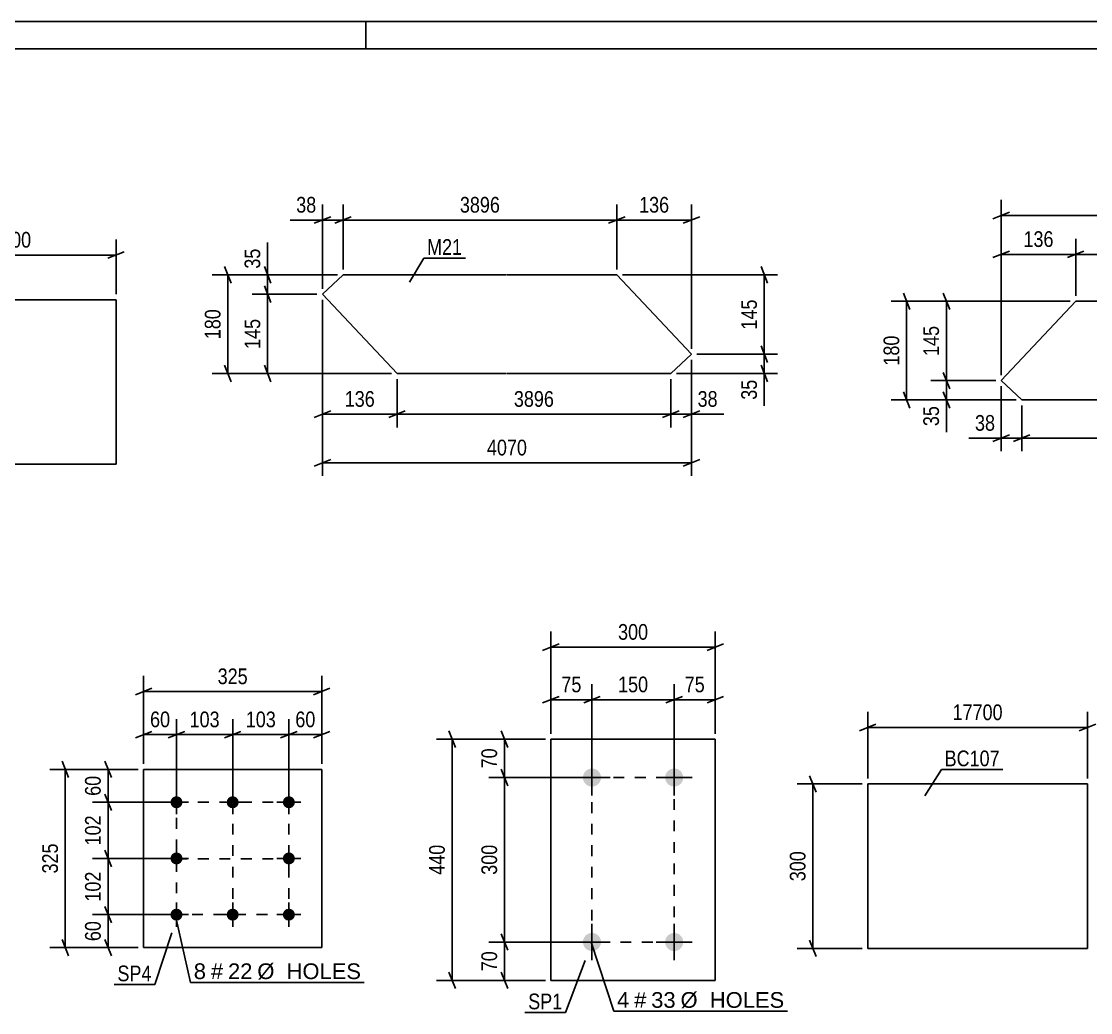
# Model space of a CAD drawing. Header units: millimetres. Extents: x 0 to 594, y 0 to 420.
# Drawn here: x 111.2 to 306.2, y 239.2 to 420 of the extents above; entities that cross this region are included whole.
import ezdxf

# ---------------------------------------------------------------- set-up
doc = ezdxf.new("R2010")
doc.units = ezdxf.units.MM
doc.linetypes.add('DXK_LINE_DOT2', pattern=[3.9198, 1.9599, -1.9599])
doc.styles.add('Arial', font='ARIAL.TTF', dxfattribs={"height": 0.2})
doc.styles.add('Arial Narrow', font='ARIALN.TTF', dxfattribs={"height": 0.2})

# ---------------------------------------------------------------- blocks, each defined once
blk = doc.blocks.new('Unknown-389634880-1162')
at = {"color": 5, "linetype": 'Continuous'}
for p, q in [((594, 420), (0, 420)), ((174, 415), (174, 420)), ((589, 415), (5, 415))]:
    blk.add_line(p, q, dxfattribs=at)
blk = doc.blocks.new('Part-389634880-4830 - 4824')
at = {"color": 2, "linetype": 'Continuous'}
for p, q in [((303.52, 368.96), (289.92, 354.49)), ((303.52, 368.96), (323.52, 368.96)), ((323.62, 368.96), (343.62, 368.96)), ((344.73, 350.96), (343.62, 368.96)), ((289.92, 354.49), (293.67, 350.96)), ((323.52, 350.96), (293.67, 350.96)), ((344.73, 350.96), (323.62, 350.96))]:
    blk.add_line(p, q, dxfattribs=at)
blk = doc.blocks.new('Part-389634880-5008 - 5002')
at = {"color": 2, "linetype": 'Continuous'}
for p, q in [((166.11, 370.24), (169.86, 373.77)), ((169.86, 373.77), (199.71, 373.77)), ((199.81, 373.77), (219.81, 373.77)), ((219.81, 373.77), (233.42, 359.3)), ((179.71, 355.77), (166.11, 370.24)), ((233.42, 359.3), (229.66, 355.77)), ((199.71, 355.77), (179.71, 355.77)), ((229.66, 355.77), (199.81, 355.77))]:
    blk.add_line(p, q, dxfattribs=at)
blk = doc.blocks.new('Part-389634880-5857 - 5851')
at = {"color": 2, "linetype": 'Continuous'}
for p, q in [((237.77, 289.09), (207.77, 289.09)), ((207.77, 245.09), (207.77, 289.09)), ((237.77, 245.09), (237.77, 289.09)), ((237.77, 245.09), (207.77, 245.09))]:
    blk.add_line(p, q, dxfattribs=at)
blk = doc.blocks.new('Bolt-389634880-5888 - 5851')
at = {"linetype": 'Continuous'}
for points in [[(215.27, 283.74, -1), (215.27, 280.44, -1)], [(230.27, 283.74, -1), (230.27, 280.44, -1)], [(215.27, 253.74, -1), (215.27, 250.44, -1)], [(230.27, 253.74, -1), (230.27, 250.44, -1)]]:
    blk.add_hatch(color=1, dxfattribs=at).paths.add_polyline_path(points)
at = {"color": 1, "linetype": 'Continuous'}
for p, q in [((215.27, 285.39), (215.27, 278.79)), ((230.27, 285.39), (230.27, 278.79)), ((211.97, 282.09), (218.57, 282.09)), ((226.97, 282.09), (233.57, 282.09)), ((215.27, 255.39), (215.27, 248.79)), ((230.27, 255.39), (230.27, 248.79)), ((211.97, 252.09), (218.57, 252.09)), ((226.97, 252.09), (233.57, 252.09))]:
    blk.add_line(p, q, dxfattribs=at)
blk = doc.blocks.new('Part-389634880-6025 - 5978')
at = {"color": 2, "linetype": 'Continuous'}
for p, q in [((165.98, 283.58), (133.48, 283.58)), ((133.48, 251.08), (133.48, 283.58)), ((165.98, 251.08), (165.98, 283.58)), ((165.98, 251.08), (133.48, 251.08))]:
    blk.add_line(p, q, dxfattribs=at)
blk = doc.blocks.new('Bolt-389634880-6010 - 5978')
at = {"linetype": 'Continuous'}
for points in [[(139.48, 278.68, -1), (139.48, 276.48, -1)], [(149.73, 278.68, -1), (149.73, 276.48, -1)], [(159.98, 278.68, -1), (159.98, 276.48, -1)], [(139.48, 268.43, -1), (139.48, 266.23, -1)], [(159.98, 268.43, -1), (159.98, 266.23, -1)], [(139.48, 258.18, -1), (139.48, 255.98, -1)], [(149.73, 258.18, -1), (149.73, 255.98, -1)], [(159.98, 258.18, -1), (159.98, 255.98, -1)]]:
    blk.add_hatch(color=1, dxfattribs=at).paths.add_polyline_path(points)
at = {"color": 1, "linetype": 'Continuous'}
for p, q in [((139.48, 279.78), (139.48, 275.38)), ((149.73, 279.78), (149.73, 275.38)), ((159.98, 279.78), (159.98, 275.38)), ((137.28, 277.58), (141.68, 277.58)), ((147.53, 277.58), (151.93, 277.58)), ((157.78, 277.58), (162.18, 277.58)), ((139.48, 269.53), (139.48, 265.13)), ((159.98, 269.53), (159.98, 265.13)), ((137.28, 267.33), (141.68, 267.33)), ((157.78, 267.33), (162.18, 267.33)), ((139.48, 259.28), (139.48, 254.88)), ((149.73, 259.28), (149.73, 254.88)), ((159.98, 259.28), (159.98, 254.88)), ((137.28, 257.08), (141.68, 257.08)), ((147.53, 257.08), (151.93, 257.08)), ((157.78, 257.08), (162.18, 257.08))]:
    blk.add_line(p, q, dxfattribs=at)
blk = doc.blocks.new('Part-389634880-6243 - 6235')
at = {"color": 2, "linetype": 'Continuous'}
for p, q in [((265.57, 250.92), (265.57, 280.92)), ((265.57, 280.92), (285.57, 280.92)), ((285.67, 280.92), (305.67, 280.92)), ((305.67, 250.92), (305.67, 280.92)), ((285.57, 250.92), (265.57, 250.92)), ((305.67, 250.92), (285.67, 250.92))]:
    blk.add_line(p, q, dxfattribs=at)
blk = doc.blocks.new('Part-389634880-6268 - 6260')
at = {"color": 2, "linetype": 'Continuous'}
for p, q in [((88.36, 339.24), (88.36, 369.24)), ((88.36, 369.24), (108.36, 369.24)), ((108.46, 369.24), (128.46, 369.24)), ((128.46, 339.24), (128.46, 369.24)), ((108.36, 339.24), (88.36, 339.24)), ((128.46, 339.24), (108.46, 339.24))]:
    blk.add_line(p, q, dxfattribs=at)
blk = doc.blocks.new('Rectangle-389634880-5973 - 5851')
at = {"color": 1, "linetype": 'DXK_LINE_DOT2'}
blk.add_lwpolyline([(215.27, 282.09), (230.27, 282.09), (230.27, 252.09), (215.27, 252.09), (215.27, 282.09)], close=True, dxfattribs=at)
blk = doc.blocks.new('Rectangle-389634880-6112 - 5978')
at = {"color": 1, "linetype": 'DXK_LINE_DOT2'}
blk.add_lwpolyline([(139.48, 277.58), (159.98, 277.58), (159.98, 257.08), (139.48, 257.08), (139.48, 277.58)], close=True, dxfattribs=at)
blk = doc.blocks.new('Line-389634880-6105 - 5978')
at = {"color": 1, "linetype": 'DXK_LINE_DOT2'}
blk.add_line((139.48, 267.28), (159.98, 267.28), dxfattribs=at)
blk = doc.blocks.new('Line-389634880-6098 - 5978')
at = {"color": 1, "linetype": 'DXK_LINE_DOT2'}
blk.add_line((149.78, 277.58), (149.78, 257.08), dxfattribs=at)
blk = doc.blocks.new('StraightDimension-389634880-15689 - 4824')
at = {"color": 7, "linetype": 'Continuous'}
for p, q in [((293.67, 349.96), (293.67, 341.59)), ((344.73, 349.96), (344.73, 341.59)), ((295.17, 344.59), (292.17, 343.39)), ((293.67, 343.99), (344.73, 343.99)), ((343.23, 343.39), (346.23, 344.59))]:
    blk.add_line(p, q, dxfattribs=at)
at = {"color": 0}
blk.add_wipeout([(323.46, 344.74), (323.46, 348.94), (314.94, 348.94), (314.94, 344.74)], dxfattribs=at)
at = {"color": 3, "style": 'Arial Narrow'}
blk.add_text('1913', height=2.863, dxfattribs=at).set_placement((315.54, 345.34))
blk = doc.blocks.new('StraightDimension-389634880-4931 - 4824')
at = {"color": 7, "linetype": 'Continuous'}
for p, q in [((279.32, 355.99), (280.52, 352.99)), ((288.92, 354.49), (277.07, 354.49)), ((279.92, 350.96), (279.92, 354.49)), ((280.52, 349.46), (279.32, 352.46)), ((292.67, 350.96), (277.07, 350.96))]:
    blk.add_line(p, q, dxfattribs=at)
at = {"color": 0}
blk.add_wipeout([(279.17, 350.43), (274.97, 350.43), (274.97, 345.58), (279.17, 345.58)], dxfattribs=at)
at = {"color": 7, "linetype": 'Continuous'}
blk.add_line((279.92, 350.96), (279.92, 345.05), dxfattribs=at)
blk.add_line((279.92, 350.96), (279.92, 345.05), dxfattribs=at)
at = {"color": 3, "style": 'Arial Narrow'}
blk.add_text('35', height=2.863, rotation=90.0002, dxfattribs=at).set_placement((278.57, 346.18))
blk = doc.blocks.new('StraightDimension-389634880-15783 - 4824')
at = {"color": 7, "linetype": 'Continuous'}
for p, q in [((303.52, 369.96), (303.52, 380.36)), ((343.62, 369.96), (343.62, 380.36)), ((305.02, 378.11), (302.02, 376.91)), ((303.52, 377.51), (343.62, 377.51)), ((342.12, 376.91), (345.12, 378.11))]:
    blk.add_line(p, q, dxfattribs=at)
at = {"color": 0}
blk.add_wipeout([(327.83, 378.26), (327.83, 382.46), (319.32, 382.46), (319.32, 378.26)], dxfattribs=at)
at = {"color": 3, "style": 'Arial Narrow'}
blk.add_text('1803', height=2.863, dxfattribs=at).set_placement((319.92, 378.86))
blk = doc.blocks.new('StraightDimension-389634880-4909 - 4824')
at = {"color": 7, "linetype": 'Continuous'}
for p, q in [((302.52, 368.96), (277.07, 368.96)), ((280.52, 367.46), (279.32, 370.46)), ((279.92, 354.49), (279.92, 368.96)), ((279.32, 355.99), (280.52, 352.99)), ((288.92, 354.49), (277.07, 354.49))]:
    blk.add_line(p, q, dxfattribs=at)
at = {"color": 0}
blk.add_wipeout([(279.17, 365.07), (274.97, 365.07), (274.97, 358.38), (279.17, 358.38)], dxfattribs=at)
at = {"color": 3, "style": 'Arial Narrow'}
blk.add_text('145', height=2.863, rotation=90.0002, dxfattribs=at).set_placement((278.57, 358.98))
blk = doc.blocks.new('StraightDimension-389634880-15690 - 4824')
at = {"color": 7, "linetype": 'Continuous'}
for p, q in [((289.92, 353.49), (289.92, 341.59)), ((293.67, 349.96), (293.67, 341.59)), ((288.42, 343.39), (291.42, 344.59)), ((289.92, 343.99), (293.67, 343.99)), ((295.17, 344.59), (292.17, 343.39))]:
    blk.add_line(p, q, dxfattribs=at)
at = {"color": 0}
blk.add_wipeout([(289.39, 344.74), (289.39, 348.94), (284.54, 348.94), (284.54, 344.74)], dxfattribs=at)
at = {"color": 7, "linetype": 'Continuous'}
blk.add_line((289.92, 343.99), (284.01, 343.99), dxfattribs=at)
blk.add_line((289.92, 343.99), (284.01, 343.99), dxfattribs=at)
at = {"color": 3, "style": 'Arial Narrow'}
blk.add_text('38', height=2.863, dxfattribs=at).set_placement((285.14, 345.34))
blk = doc.blocks.new('StraightDimension-389634880-15784 - 4824')
at = {"color": 7, "linetype": 'Continuous'}
for p, q in [((289.92, 355.49), (289.92, 380.36)), ((303.52, 369.96), (303.52, 380.36)), ((291.42, 378.11), (288.42, 376.91)), ((289.92, 377.51), (303.52, 377.51)), ((302.02, 376.91), (305.02, 378.11))]:
    blk.add_line(p, q, dxfattribs=at)
at = {"color": 0}
blk.add_wipeout([(300.06, 378.26), (300.06, 382.46), (293.38, 382.46), (293.38, 378.26)], dxfattribs=at)
at = {"color": 3, "style": 'Arial Narrow'}
blk.add_text('136', height=2.863, dxfattribs=at).set_placement((293.98, 378.86))
blk = doc.blocks.new('StraightDimension-389634880-21438 - 4824')
at = {"color": 7, "linetype": 'Continuous'}
for p, q in [((302.52, 368.96), (269.82, 368.96)), ((273.27, 367.46), (272.07, 370.46)), ((272.67, 350.96), (272.67, 368.96)), ((272.07, 352.46), (273.27, 349.46)), ((292.67, 350.96), (269.82, 350.96))]:
    blk.add_line(p, q, dxfattribs=at)
at = {"color": 0}
blk.add_wipeout([(271.92, 363.3), (267.72, 363.3), (267.72, 356.62), (271.92, 356.62)], dxfattribs=at)
at = {"color": 3, "style": 'Arial Narrow'}
blk.add_text('180', height=2.863, rotation=90.0002, dxfattribs=at).set_placement((271.32, 357.22))
blk = doc.blocks.new('StraightDimension-389634880-21466 - 4824')
at = {"color": 7, "linetype": 'Continuous'}
for p, q in [((289.92, 355.49), (289.92, 387.43)), ((344.73, 351.96), (344.73, 387.43)), ((291.42, 385.18), (288.42, 383.98)), ((289.92, 384.58), (344.73, 384.58)), ((343.23, 383.98), (346.23, 385.18))]:
    blk.add_line(p, q, dxfattribs=at)
at = {"color": 0}
blk.add_wipeout([(321.58, 385.33), (321.58, 389.53), (313.07, 389.53), (313.07, 385.33)], dxfattribs=at)
at = {"color": 3, "style": 'Arial Narrow'}
blk.add_text('1950', height=2.863, dxfattribs=at).set_placement((313.67, 385.93))
blk = doc.blocks.new('StraightDimension-389634880-15635 - 5002')
at = {"color": 7, "linetype": 'Continuous'}
for p, q in [((233.42, 358.3), (233.42, 345.96)), ((229.66, 354.77), (229.66, 345.96)), ((228.16, 347.76), (231.16, 348.96)), ((229.66, 348.36), (233.42, 348.36)), ((234.92, 348.96), (231.92, 347.76))]:
    blk.add_line(p, q, dxfattribs=at)
at = {"color": 0}
blk.add_wipeout([(238.8, 349.11), (238.8, 353.31), (233.94, 353.31), (233.94, 349.11)], dxfattribs=at)
at = {"color": 7, "linetype": 'Continuous'}
blk.add_line((233.42, 348.36), (239.33, 348.36), dxfattribs=at)
blk.add_line((233.42, 348.36), (239.33, 348.36), dxfattribs=at)
at = {"color": 3, "style": 'Arial Narrow'}
blk.add_text('38', height=2.863, dxfattribs=at).set_placement((234.54, 349.71))
blk = doc.blocks.new('StraightDimension-389634880-5132 - 5002')
at = {"color": 7, "linetype": 'Continuous'}
for p, q in [((166.11, 371.24), (166.11, 386.62)), ((169.86, 374.77), (169.86, 386.62)), ((164.61, 383.17), (167.61, 384.37)), ((171.36, 384.37), (168.36, 383.17)), ((166.11, 383.77), (169.86, 383.77))]:
    blk.add_line(p, q, dxfattribs=at)
at = {"color": 0}
blk.add_wipeout([(165.58, 384.52), (165.58, 388.72), (160.72, 388.72), (160.72, 384.52)], dxfattribs=at)
at = {"color": 7, "linetype": 'Continuous'}
blk.add_line((166.11, 383.77), (160.2, 383.77), dxfattribs=at)
blk.add_line((166.11, 383.77), (160.2, 383.77), dxfattribs=at)
at = {"color": 3, "style": 'Arial Narrow'}
blk.add_text('38', height=2.863, dxfattribs=at).set_placement((161.32, 385.12))
blk = doc.blocks.new('StraightDimension-389634880-5105 - 5002')
at = {"color": 7, "linetype": 'Continuous'}
for p, q in [((155.51, 375.27), (156.71, 372.27)), ((168.86, 373.77), (153.26, 373.77)), ((156.11, 370.24), (156.11, 373.77)), ((156.71, 368.74), (155.51, 371.74)), ((165.11, 370.24), (153.26, 370.24))]:
    blk.add_line(p, q, dxfattribs=at)
at = {"color": 0}
blk.add_wipeout([(155.36, 379.15), (151.16, 379.15), (151.16, 374.3), (155.36, 374.3)], dxfattribs=at)
at = {"color": 7, "linetype": 'Continuous'}
blk.add_line((156.11, 373.77), (156.11, 379.68), dxfattribs=at)
blk.add_line((156.11, 373.77), (156.11, 379.68), dxfattribs=at)
at = {"color": 3, "style": 'Arial Narrow'}
blk.add_text('35', height=2.863, rotation=90.0002, dxfattribs=at).set_placement((154.76, 374.9))
blk = doc.blocks.new('StraightDimension-389634880-5060 - 5002')
at = {"color": 7, "linetype": 'Continuous'}
for p, q in [((247.31, 372.27), (246.11, 375.27)), ((220.81, 373.77), (249.11, 373.77)), ((246.71, 359.3), (246.71, 373.77)), ((234.42, 359.3), (249.11, 359.3)), ((246.11, 360.8), (247.31, 357.8))]:
    blk.add_line(p, q, dxfattribs=at)
at = {"color": 0}
blk.add_wipeout([(245.96, 369.88), (241.76, 369.88), (241.76, 363.19), (245.96, 363.19)], dxfattribs=at)
at = {"color": 3, "style": 'Arial Narrow'}
blk.add_text('145', height=2.863, rotation=90.0002, dxfattribs=at).set_placement((245.36, 363.79))
blk = doc.blocks.new('StraightDimension-389634880-5083 - 5002')
at = {"color": 7, "linetype": 'Continuous'}
for p, q in [((156.71, 368.74), (155.51, 371.74)), ((165.11, 370.24), (153.26, 370.24)), ((156.11, 355.77), (156.11, 370.24)), ((155.51, 357.27), (156.71, 354.27)), ((178.71, 355.77), (153.26, 355.77))]:
    blk.add_line(p, q, dxfattribs=at)
at = {"color": 0}
blk.add_wipeout([(155.36, 366.35), (151.16, 366.35), (151.16, 359.66), (155.36, 359.66)], dxfattribs=at)
at = {"color": 3, "style": 'Arial Narrow'}
blk.add_text('145', height=2.863, rotation=90.0002, dxfattribs=at).set_placement((154.76, 360.26))
blk = doc.blocks.new('StraightDimension-389634880-5186 - 5002')
at = {"color": 7, "linetype": 'Continuous'}
for p, q in [((169.86, 374.77), (169.86, 386.62)), ((219.81, 374.77), (219.81, 386.62)), ((171.36, 384.37), (168.36, 383.17)), ((218.31, 383.17), (221.31, 384.37)), ((169.86, 383.77), (219.81, 383.77))]:
    blk.add_line(p, q, dxfattribs=at)
at = {"color": 0}
blk.add_wipeout([(199.09, 384.52), (199.09, 388.72), (190.58, 388.72), (190.58, 384.52)], dxfattribs=at)
at = {"color": 3, "style": 'Arial Narrow'}
blk.add_text('3896', height=2.863, dxfattribs=at).set_placement((191.18, 385.12))
blk = doc.blocks.new('StraightDimension-389634880-5011 - 5002')
at = {"color": 7, "linetype": 'Continuous'}
for p, q in [((166.11, 369.24), (166.11, 337.09)), ((233.42, 358.3), (233.42, 337.09)), ((167.61, 340.09), (164.61, 338.89)), ((166.11, 339.49), (233.42, 339.49)), ((231.92, 338.89), (234.92, 340.09))]:
    blk.add_line(p, q, dxfattribs=at)
at = {"color": 0}
blk.add_wipeout([(204.02, 340.24), (204.02, 344.44), (195.51, 344.44), (195.51, 340.24)], dxfattribs=at)
at = {"color": 3, "style": 'Arial Narrow'}
blk.add_text('4070', height=2.863, dxfattribs=at).set_placement((196.11, 340.84))
blk = doc.blocks.new('StraightDimension-389634880-5034 - 5002')
at = {"color": 7, "linetype": 'Continuous'}
for p, q in [((234.42, 359.3), (249.11, 359.3)), ((246.11, 360.8), (247.31, 357.8)), ((246.71, 355.77), (246.71, 359.3)), ((247.31, 354.27), (246.11, 357.27)), ((230.66, 355.77), (249.11, 355.77))]:
    blk.add_line(p, q, dxfattribs=at)
at = {"color": 0}
blk.add_wipeout([(245.96, 355.25), (241.76, 355.25), (241.76, 350.39), (245.96, 350.39)], dxfattribs=at)
at = {"color": 7, "linetype": 'Continuous'}
blk.add_line((246.71, 355.77), (246.71, 349.86), dxfattribs=at)
blk.add_line((246.71, 355.77), (246.71, 349.86), dxfattribs=at)
at = {"color": 3, "style": 'Arial Narrow'}
blk.add_text('35', height=2.863, rotation=90.0002, dxfattribs=at).set_placement((245.36, 350.99))
blk = doc.blocks.new('StraightDimension-389634880-5161 - 5002')
at = {"color": 7, "linetype": 'Continuous'}
for p, q in [((219.81, 374.77), (219.81, 386.62)), ((233.42, 360.3), (233.42, 386.62)), ((221.31, 384.37), (218.31, 383.17)), ((231.92, 383.17), (234.92, 384.37)), ((219.81, 383.77), (233.42, 383.77))]:
    blk.add_line(p, q, dxfattribs=at)
at = {"color": 0}
blk.add_wipeout([(229.96, 384.52), (229.96, 388.72), (223.27, 388.72), (223.27, 384.52)], dxfattribs=at)
at = {"color": 3, "style": 'Arial Narrow'}
blk.add_text('136', height=2.863, dxfattribs=at).set_placement((223.87, 385.12))
blk = doc.blocks.new('StraightDimension-389634880-15636 - 5002')
at = {"color": 7, "linetype": 'Continuous'}
for p, q in [((179.71, 354.77), (179.71, 345.96)), ((229.66, 354.77), (229.66, 345.96)), ((181.21, 348.96), (178.21, 347.76)), ((179.71, 348.36), (229.66, 348.36)), ((228.16, 347.76), (231.16, 348.96))]:
    blk.add_line(p, q, dxfattribs=at)
at = {"color": 0}
blk.add_wipeout([(208.94, 349.11), (208.94, 353.31), (200.43, 353.31), (200.43, 349.11)], dxfattribs=at)
at = {"color": 3, "style": 'Arial Narrow'}
blk.add_text('3896', height=2.863, dxfattribs=at).set_placement((201.03, 349.71))
blk = doc.blocks.new('StraightDimension-389634880-15637 - 5002')
at = {"color": 7, "linetype": 'Continuous'}
for p, q in [((166.11, 369.24), (166.11, 345.96)), ((179.71, 354.77), (179.71, 345.96)), ((167.61, 348.96), (164.61, 347.76)), ((166.11, 348.36), (179.71, 348.36)), ((178.21, 347.76), (181.21, 348.96))]:
    blk.add_line(p, q, dxfattribs=at)
at = {"color": 0}
blk.add_wipeout([(176.25, 349.11), (176.25, 353.31), (169.57, 353.31), (169.57, 349.11)], dxfattribs=at)
at = {"color": 3, "style": 'Arial Narrow'}
blk.add_text('136', height=2.863, dxfattribs=at).set_placement((170.17, 349.71))
blk = doc.blocks.new('StraightDimension-389634880-21413 - 5002')
at = {"color": 7, "linetype": 'Continuous'}
for p, q in [((149.46, 372.27), (148.26, 375.27)), ((168.86, 373.77), (146.01, 373.77)), ((148.86, 355.77), (148.86, 373.77)), ((148.26, 357.27), (149.46, 354.27)), ((178.71, 355.77), (146.01, 355.77))]:
    blk.add_line(p, q, dxfattribs=at)
at = {"color": 0}
blk.add_wipeout([(148.11, 368.11), (143.91, 368.11), (143.91, 361.43), (148.11, 361.43)], dxfattribs=at)
at = {"color": 3, "style": 'Arial Narrow'}
blk.add_text('180', height=2.863, rotation=90.0002, dxfattribs=at).set_placement((147.51, 362.03))
blk = doc.blocks.new('StraightDimension-389634880-5890 - 5851')
at = {"color": 7, "linetype": 'Continuous'}
for p, q in [((207.77, 290.09), (207.77, 308.72)), ((237.77, 290.09), (237.77, 308.72)), ((209.27, 306.47), (206.27, 305.27)), ((236.27, 305.27), (239.27, 306.47)), ((207.77, 305.87), (237.77, 305.87))]:
    blk.add_line(p, q, dxfattribs=at)
at = {"color": 0}
blk.add_wipeout([(226.11, 306.62), (226.11, 310.82), (219.43, 310.82), (219.43, 306.62)], dxfattribs=at)
at = {"color": 3, "style": 'Arial Narrow'}
blk.add_text('300', height=2.863, dxfattribs=at).set_placement((220.03, 307.22))
blk = doc.blocks.new('StraightDimension-389634880-5901 - 5851')
at = {"color": 7, "linetype": 'Continuous'}
for p, q in [((207.77, 290.09), (207.77, 299.14)), ((215.27, 283.09), (215.27, 299.14)), ((206.27, 295.69), (209.27, 296.89)), ((216.77, 296.89), (213.77, 295.69)), ((207.77, 296.29), (215.27, 296.29))]:
    blk.add_line(p, q, dxfattribs=at)
at = {"color": 0}
blk.add_wipeout([(213.95, 297.04), (213.95, 301.24), (209.09, 301.24), (209.09, 297.04)], dxfattribs=at)
at = {"color": 3, "style": 'Arial Narrow'}
blk.add_text('75', height=2.863, dxfattribs=at).set_placement((209.69, 297.64))
blk = doc.blocks.new('StraightDimension-389634880-5911 - 5851')
at = {"color": 7, "linetype": 'Continuous'}
for p, q in [((215.27, 283.09), (215.27, 299.14)), ((230.27, 283.09), (230.27, 299.14)), ((216.77, 296.89), (213.77, 295.69)), ((228.77, 295.69), (231.77, 296.89)), ((215.27, 296.29), (230.27, 296.29))]:
    blk.add_line(p, q, dxfattribs=at)
at = {"color": 0}
blk.add_wipeout([(226.11, 297.04), (226.11, 301.24), (219.43, 301.24), (219.43, 297.04)], dxfattribs=at)
at = {"color": 3, "style": 'Arial Narrow'}
blk.add_text('150', height=2.863, dxfattribs=at).set_placement((220.03, 297.64))
blk = doc.blocks.new('StraightDimension-389634880-5921 - 5851')
at = {"color": 7, "linetype": 'Continuous'}
for p, q in [((230.27, 283.09), (230.27, 299.14)), ((237.77, 290.09), (237.77, 299.14)), ((228.77, 295.69), (231.77, 296.89)), ((239.27, 296.89), (236.27, 295.69)), ((230.27, 296.29), (237.77, 296.29))]:
    blk.add_line(p, q, dxfattribs=at)
at = {"color": 0}
blk.add_wipeout([(236.45, 297.04), (236.45, 301.24), (231.59, 301.24), (231.59, 297.04)], dxfattribs=at)
at = {"color": 3, "style": 'Arial Narrow'}
blk.add_text('75', height=2.863, dxfattribs=at).set_placement((232.19, 297.64))
blk = doc.blocks.new('StraightDimension-389634880-5932 - 5851')
at = {"color": 7, "linetype": 'Continuous'}
for p, q in [((206.77, 289.09), (186.92, 289.09)), ((190.37, 287.59), (189.17, 290.59)), ((189.77, 245.09), (189.77, 289.09)), ((189.17, 246.59), (190.37, 243.59)), ((206.77, 245.09), (186.92, 245.09))]:
    blk.add_line(p, q, dxfattribs=at)
at = {"color": 0}
blk.add_wipeout([(189.02, 270.43), (184.82, 270.43), (184.82, 263.75), (189.02, 263.75)], dxfattribs=at)
at = {"color": 3, "style": 'Arial Narrow'}
blk.add_text('440', height=2.863, rotation=90.0002, dxfattribs=at).set_placement((188.42, 264.35))
blk = doc.blocks.new('StraightDimension-389634880-5943 - 5851')
at = {"color": 7, "linetype": 'Continuous'}
for p, q in [((199.91, 280.59), (198.71, 283.59)), ((214.27, 282.09), (196.46, 282.09)), ((199.31, 252.09), (199.31, 282.09)), ((198.71, 253.59), (199.91, 250.59)), ((214.27, 252.09), (196.46, 252.09))]:
    blk.add_line(p, q, dxfattribs=at)
at = {"color": 0}
blk.add_wipeout([(198.56, 270.43), (194.36, 270.43), (194.36, 263.75), (198.56, 263.75)], dxfattribs=at)
at = {"color": 3, "style": 'Arial Narrow'}
blk.add_text('300', height=2.863, rotation=90.0002, dxfattribs=at).set_placement((197.96, 264.35))
blk = doc.blocks.new('StraightDimension-389634880-5953 - 5851')
at = {"color": 7, "linetype": 'Continuous'}
for p, q in [((206.77, 289.09), (196.46, 289.09)), ((198.71, 290.59), (199.91, 287.59)), ((199.31, 282.09), (199.31, 289.09)), ((199.91, 280.59), (198.71, 283.59)), ((214.27, 282.09), (196.46, 282.09))]:
    blk.add_line(p, q, dxfattribs=at)
at = {"color": 0}
blk.add_wipeout([(198.56, 288.02), (194.36, 288.02), (194.36, 283.16), (198.56, 283.16)], dxfattribs=at)
at = {"color": 3, "style": 'Arial Narrow'}
blk.add_text('70', height=2.863, rotation=90.0002, dxfattribs=at).set_placement((197.96, 283.76))
blk = doc.blocks.new('StraightDimension-389634880-5963 - 5851')
at = {"color": 7, "linetype": 'Continuous'}
for p, q in [((198.71, 253.59), (199.91, 250.59)), ((214.27, 252.09), (196.46, 252.09)), ((199.31, 245.09), (199.31, 252.09)), ((199.91, 243.59), (198.71, 246.59)), ((206.77, 245.09), (196.46, 245.09))]:
    blk.add_line(p, q, dxfattribs=at)
at = {"color": 0}
blk.add_wipeout([(198.56, 251.02), (194.36, 251.02), (194.36, 246.16), (198.56, 246.16)], dxfattribs=at)
at = {"color": 3, "style": 'Arial Narrow'}
blk.add_text('70', height=2.863, rotation=90.0002, dxfattribs=at).set_placement((197.96, 246.76))
blk = doc.blocks.new('StraightDimension-389634880-19394 - 5978')
at = {"color": 7, "linetype": 'Continuous'}
for p, q in [((126.41, 285.08), (127.61, 282.08)), ((132.48, 283.58), (124.16, 283.58)), ((127.01, 277.58), (127.01, 283.58)), ((127.61, 276.08), (126.41, 279.08)), ((138.48, 277.58), (124.16, 277.58))]:
    blk.add_line(p, q, dxfattribs=at)
at = {"color": 0}
blk.add_wipeout([(126.26, 283.01), (122.06, 283.01), (122.06, 278.15), (126.26, 278.15)], dxfattribs=at)
at = {"color": 3, "style": 'Arial Narrow'}
blk.add_text('60', height=2.863, rotation=90.0002, dxfattribs=at).set_placement((125.66, 278.75))
blk = doc.blocks.new('StraightDimension-389634880-19395 - 5978')
at = {"color": 7, "linetype": 'Continuous'}
for p, q in [((126.41, 279.08), (127.61, 276.08)), ((138.48, 277.58), (124.16, 277.58)), ((127.01, 267.33), (127.01, 277.58)), ((138.48, 267.33), (124.16, 267.33)), ((127.61, 265.83), (126.41, 268.83))]:
    blk.add_line(p, q, dxfattribs=at)
at = {"color": 0}
blk.add_wipeout([(126.26, 275.8), (122.06, 275.8), (122.06, 269.11), (126.26, 269.11)], dxfattribs=at)
at = {"color": 3, "style": 'Arial Narrow'}
blk.add_text('102', height=2.863, rotation=90.0002, dxfattribs=at).set_placement((125.66, 269.71))
blk = doc.blocks.new('StraightDimension-389634880-19396 - 5978')
at = {"color": 7, "linetype": 'Continuous'}
for p, q in [((138.48, 267.33), (124.16, 267.33)), ((126.41, 268.83), (127.61, 265.83)), ((127.01, 257.08), (127.01, 267.33)), ((127.61, 255.58), (126.41, 258.58)), ((138.48, 257.08), (124.16, 257.08))]:
    blk.add_line(p, q, dxfattribs=at)
at = {"color": 0}
blk.add_wipeout([(126.26, 265.55), (122.06, 265.55), (122.06, 258.86), (126.26, 258.86)], dxfattribs=at)
at = {"color": 3, "style": 'Arial Narrow'}
blk.add_text('102', height=2.863, rotation=90.0002, dxfattribs=at).set_placement((125.66, 259.46))
blk = doc.blocks.new('StraightDimension-389634880-19397 - 5978')
at = {"color": 7, "linetype": 'Continuous'}
for p, q in [((126.41, 258.58), (127.61, 255.58)), ((138.48, 257.08), (124.16, 257.08)), ((127.01, 251.08), (127.01, 257.08)), ((127.61, 249.58), (126.41, 252.58)), ((132.48, 251.08), (124.16, 251.08))]:
    blk.add_line(p, q, dxfattribs=at)
at = {"color": 0}
blk.add_wipeout([(126.26, 256.51), (122.06, 256.51), (122.06, 251.65), (126.26, 251.65)], dxfattribs=at)
at = {"color": 3, "style": 'Arial Narrow'}
blk.add_text('60', height=2.863, rotation=90.0002, dxfattribs=at).set_placement((125.66, 252.25))
blk = doc.blocks.new('StraightDimension-389634880-19419 - 5978')
at = {"color": 7, "linetype": 'Continuous'}
for p, q in [((119.8, 282.08), (118.6, 285.08)), ((132.48, 283.58), (116.35, 283.58)), ((119.2, 251.08), (119.2, 283.58)), ((118.6, 252.58), (119.8, 249.58)), ((132.48, 251.08), (116.35, 251.08))]:
    blk.add_line(p, q, dxfattribs=at)
at = {"color": 0}
blk.add_wipeout([(118.45, 270.67), (114.25, 270.67), (114.25, 263.99), (118.45, 263.99)], dxfattribs=at)
at = {"color": 3, "style": 'Arial Narrow'}
blk.add_text('325', height=2.863, rotation=90.0002, dxfattribs=at).set_placement((117.85, 264.59))
blk = doc.blocks.new('StraightDimension-389634880-19430 - 5978')
at = {"color": 7, "linetype": 'Continuous'}
for p, q in [((159.98, 278.58), (159.98, 292.76)), ((165.98, 284.58), (165.98, 292.76)), ((158.48, 289.31), (161.48, 290.51)), ((159.98, 289.91), (165.98, 289.91)), ((167.48, 290.51), (164.48, 289.31))]:
    blk.add_line(p, q, dxfattribs=at)
at = {"color": 0}
blk.add_wipeout([(165.41, 290.66), (165.41, 294.86), (160.56, 294.86), (160.56, 290.66)], dxfattribs=at)
at = {"color": 3, "style": 'Arial Narrow'}
blk.add_text('60', height=2.863, dxfattribs=at).set_placement((161.16, 291.26))
blk = doc.blocks.new('StraightDimension-389634880-19431 - 5978')
at = {"color": 7, "linetype": 'Continuous'}
for p, q in [((149.73, 278.58), (149.73, 292.76)), ((159.98, 278.58), (159.98, 292.76)), ((148.23, 289.31), (151.23, 290.51)), ((149.73, 289.91), (159.98, 289.91)), ((161.48, 290.51), (158.48, 289.31))]:
    blk.add_line(p, q, dxfattribs=at)
at = {"color": 0}
blk.add_wipeout([(158.2, 290.66), (158.2, 294.86), (151.52, 294.86), (151.52, 290.66)], dxfattribs=at)
at = {"color": 3, "style": 'Arial Narrow'}
blk.add_text('103', height=2.863, dxfattribs=at).set_placement((152.12, 291.26))
blk = doc.blocks.new('StraightDimension-389634880-19432 - 5978')
at = {"color": 7, "linetype": 'Continuous'}
for p, q in [((139.48, 278.58), (139.48, 292.76)), ((149.73, 278.58), (149.73, 292.76)), ((137.98, 289.31), (140.98, 290.51)), ((139.48, 289.91), (149.73, 289.91)), ((151.23, 290.51), (148.23, 289.31))]:
    blk.add_line(p, q, dxfattribs=at)
at = {"color": 0}
blk.add_wipeout([(147.95, 290.66), (147.95, 294.86), (141.27, 294.86), (141.27, 290.66)], dxfattribs=at)
at = {"color": 3, "style": 'Arial Narrow'}
blk.add_text('103', height=2.863, dxfattribs=at).set_placement((141.87, 291.26))
blk = doc.blocks.new('StraightDimension-389634880-19433 - 5978')
at = {"color": 7, "linetype": 'Continuous'}
for p, q in [((133.48, 284.58), (133.48, 292.76)), ((139.48, 278.58), (139.48, 292.76)), ((131.98, 289.31), (134.98, 290.51)), ((133.48, 289.91), (139.48, 289.91)), ((140.98, 290.51), (137.98, 289.31))]:
    blk.add_line(p, q, dxfattribs=at)
at = {"color": 0}
blk.add_wipeout([(138.91, 290.66), (138.91, 294.86), (134.06, 294.86), (134.06, 290.66)], dxfattribs=at)
at = {"color": 3, "style": 'Arial Narrow'}
blk.add_text('60', height=2.863, dxfattribs=at).set_placement((134.66, 291.26))
blk = doc.blocks.new('StraightDimension-389634880-19455 - 5978')
at = {"color": 7, "linetype": 'Continuous'}
for p, q in [((133.48, 284.58), (133.48, 300.62)), ((165.98, 284.58), (165.98, 300.62)), ((134.98, 298.37), (131.98, 297.17)), ((133.48, 297.77), (165.98, 297.77)), ((164.48, 297.17), (167.48, 298.37))]:
    blk.add_line(p, q, dxfattribs=at)
at = {"color": 0}
blk.add_wipeout([(153.08, 298.52), (153.08, 302.72), (146.39, 302.72), (146.39, 298.52)], dxfattribs=at)
at = {"color": 3, "style": 'Arial Narrow'}
blk.add_text('325', height=2.863, dxfattribs=at).set_placement((146.99, 299.12))
blk = doc.blocks.new('StraightDimension-389634880-21588 - 6235')
at = {"color": 7, "linetype": 'Continuous'}
for p, q in [((264.57, 280.92), (252.72, 280.92)), ((256.17, 279.42), (254.97, 282.42)), ((255.57, 250.92), (255.57, 280.92)), ((254.97, 252.42), (256.17, 249.42)), ((264.57, 250.92), (252.72, 250.92))]:
    blk.add_line(p, q, dxfattribs=at)
at = {"color": 0}
blk.add_wipeout([(254.82, 269.26), (250.62, 269.26), (250.62, 262.58), (254.82, 262.58)], dxfattribs=at)
at = {"color": 3, "style": 'Arial Narrow'}
blk.add_text('300', height=2.863, rotation=90.0002, dxfattribs=at).set_placement((254.22, 263.18))
blk = doc.blocks.new('StraightDimension-389634880-6246 - 6235')
at = {"color": 7, "linetype": 'Continuous'}
for p, q in [((265.57, 281.92), (265.57, 294.06)), ((305.67, 281.92), (305.67, 294.06)), ((267.07, 291.81), (264.07, 290.61)), ((265.57, 291.21), (305.67, 291.21)), ((304.17, 290.61), (307.17, 291.81))]:
    blk.add_line(p, q, dxfattribs=at)
at = {"color": 0}
blk.add_wipeout([(290.79, 291.96), (290.79, 296.16), (280.45, 296.16), (280.45, 291.96)], dxfattribs=at)
at = {"color": 3, "style": 'Arial Narrow'}
blk.add_text('17700', height=2.863, dxfattribs=at).set_placement((281.05, 292.56))
blk = doc.blocks.new('StraightDimension-389634880-6271 - 6260')
at = {"color": 7, "linetype": 'Continuous'}
for p, q in [((88.36, 370.24), (88.36, 380.24)), ((128.46, 370.24), (128.46, 380.24)), ((89.86, 377.99), (86.86, 376.79)), ((88.36, 377.39), (128.46, 377.39)), ((126.96, 376.79), (129.96, 377.99))]:
    blk.add_line(p, q, dxfattribs=at)
at = {"color": 0}
blk.add_wipeout([(113.58, 378.14), (113.58, 382.34), (103.24, 382.34), (103.24, 378.14)], dxfattribs=at)
at = {"color": 3, "style": 'Arial Narrow'}
blk.add_text('16700', height=2.863, dxfattribs=at).set_placement((103.84, 378.74))
blk = doc.blocks.new('Mark-389634880-5004 - 5002')
at = {"color": 0}
blk.add_wipeout([(191.59, 377.42), (191.59, 380.42), (185.19, 380.42), (185.19, 377.42)], dxfattribs=at)
blk.add_wipeout([(191.59, 377.42), (191.59, 380.42), (185.19, 380.42), (185.19, 377.42)], dxfattribs=at)
at = {"color": 30, "linetype": 'Continuous'}
for p, q in [((181.97, 372.43), (184.59, 376.82)), ((184.59, 376.82), (192.19, 376.82))]:
    blk.add_line(p, q, dxfattribs=at)
at = {"color": 3, "style": 'Arial Narrow'}
blk.add_text('M21', height=2.863, dxfattribs=at).set_placement((185.19, 377.42))
blk = doc.blocks.new('Mark-389634880-5853 - 5851')
at = {"color": 0}
blk.add_wipeout([(209.85, 239.82), (209.85, 242.82), (203.64, 242.82), (203.64, 239.82)], dxfattribs=at)
blk.add_wipeout([(209.85, 239.82), (209.85, 242.82), (203.64, 242.82), (203.64, 239.82)], dxfattribs=at)
at = {"color": 30, "linetype": 'Continuous'}
for p in [(214.05, 248.71), (203.04, 239.22)]:
    blk.add_line(p, (210.45, 239.22), dxfattribs=at)
at = {"color": 3, "style": 'Arial Narrow'}
blk.add_text('SP1', height=2.863, dxfattribs=at).set_placement((203.64, 239.82))
blk = doc.blocks.new('Mark-389634880-5884 - 5851')
at = {"color": 0}
blk.add_wipeout([(222.06, 240.09), (222.06, 243.09), (219.84, 243.09), (219.84, 240.09)], dxfattribs=at)
blk.add_wipeout([(222.06, 240.09), (222.06, 243.09), (219.84, 243.09), (219.84, 240.09)], dxfattribs=at)
at = {"color": 7, "linetype": 'Continuous'}
blk.add_line((215.12, 252.07), (219.24, 239.49), dxfattribs=at)
at = {"color": 3, "style": 'Arial'}
blk.add_text('4', height=2.87, dxfattribs=at).set_placement((219.84, 240.09))
at = {"color": 0}
blk.add_wipeout([(225.18, 240.09), (225.18, 243.09), (222.96, 243.09), (222.96, 240.09)], dxfattribs=at)
blk.add_wipeout([(225.18, 240.09), (225.18, 243.09), (222.96, 243.09), (222.96, 240.09)], dxfattribs=at)
blk.add_wipeout([(230.53, 240.09), (230.53, 243.09), (226.08, 243.09), (226.08, 240.09)], dxfattribs=at)
blk.add_wipeout([(230.53, 240.09), (230.53, 243.09), (226.08, 243.09), (226.08, 240.09)], dxfattribs=at)
at = {"color": 3, "style": 'Arial'}
for s, height, p in [('#', 2.87, (222.96, 240.09)), ('33', 2.865, (226.08, 240.09))]:
    blk.add_text(s, height=height, dxfattribs=at).set_placement(p)
at = {"color": 0}
blk.add_wipeout([(250.32, 240.09), (250.32, 243.09), (231.43, 243.09), (231.43, 240.09)], dxfattribs=at)
blk.add_wipeout([(250.32, 240.09), (250.32, 243.09), (231.43, 243.09), (231.43, 240.09)], dxfattribs=at)
at = {"color": 7, "linetype": 'Continuous'}
blk.add_line((219.24, 239.49), (250.92, 239.49), dxfattribs=at)
at = {"color": 3, "style": 'Arial'}
blk.add_text('Ø  HOLES', height=2.865, dxfattribs=at).set_placement((231.43, 240.09))
blk = doc.blocks.new('Mark-389634880-6006 - 5978')
at = {"color": 0}
blk.add_wipeout([(144.86, 245.33), (144.86, 248.33), (142.63, 248.33), (142.63, 245.33)], dxfattribs=at)
blk.add_wipeout([(144.86, 245.33), (144.86, 248.33), (142.63, 248.33), (142.63, 245.33)], dxfattribs=at)
at = {"color": 7, "linetype": 'Continuous'}
blk.add_line((139.33, 256.89), (142.03, 244.73), dxfattribs=at)
at = {"color": 3, "style": 'Arial'}
blk.add_text('8', height=2.87, dxfattribs=at).set_placement((142.63, 245.33))
at = {"color": 0}
blk.add_wipeout([(147.98, 245.33), (147.98, 248.33), (145.76, 248.33), (145.76, 245.33)], dxfattribs=at)
blk.add_wipeout([(147.98, 245.33), (147.98, 248.33), (145.76, 248.33), (145.76, 245.33)], dxfattribs=at)
blk.add_wipeout([(153.33, 245.33), (153.33, 248.33), (148.88, 248.33), (148.88, 245.33)], dxfattribs=at)
blk.add_wipeout([(153.33, 245.33), (153.33, 248.33), (148.88, 248.33), (148.88, 245.33)], dxfattribs=at)
at = {"color": 3, "style": 'Arial'}
for s, height, p in [('#', 2.87, (145.76, 245.33)), ('22', 2.865, (148.88, 245.33))]:
    blk.add_text(s, height=height, dxfattribs=at).set_placement(p)
at = {"color": 0}
blk.add_wipeout([(173.12, 245.33), (173.12, 248.33), (154.23, 248.33), (154.23, 245.33)], dxfattribs=at)
blk.add_wipeout([(173.12, 245.33), (173.12, 248.33), (154.23, 248.33), (154.23, 245.33)], dxfattribs=at)
at = {"color": 7, "linetype": 'Continuous'}
blk.add_line((142.03, 244.73), (173.72, 244.73), dxfattribs=at)
at = {"color": 3, "style": 'Arial'}
blk.add_text('Ø  HOLES', height=2.865, dxfattribs=at).set_placement((154.23, 245.33))
blk = doc.blocks.new('Mark-389634880-6021 - 5978')
at = {"color": 0}
blk.add_wipeout([(134.92, 244.93), (134.92, 247.93), (128.71, 247.93), (128.71, 244.93)], dxfattribs=at)
blk.add_wipeout([(134.92, 244.93), (134.92, 247.93), (128.71, 247.93), (128.71, 244.93)], dxfattribs=at)
at = {"color": 30, "linetype": 'Continuous'}
for p in [(138.61, 253.75), (128.11, 244.33)]:
    blk.add_line(p, (135.52, 244.33), dxfattribs=at)
at = {"color": 3, "style": 'Arial Narrow'}
blk.add_text('SP4', height=2.863, dxfattribs=at).set_placement((128.71, 244.93))
blk = doc.blocks.new('Mark-389634880-6239 - 6235')
at = {"color": 0}
blk.add_wipeout([(289.64, 284.15), (289.64, 287.15), (279.6, 287.15), (279.6, 284.15)], dxfattribs=at)
blk.add_wipeout([(289.64, 284.15), (289.64, 287.15), (279.6, 287.15), (279.6, 284.15)], dxfattribs=at)
at = {"color": 30, "linetype": 'Continuous'}
for p, q in [((275.99, 278.73), (279, 283.55)), ((279, 283.55), (290.24, 283.55))]:
    blk.add_line(p, q, dxfattribs=at)
at = {"color": 3, "style": 'Arial Narrow'}
blk.add_text('BC107', height=2.863, dxfattribs=at).set_placement((279.6, 284.15))

msp = doc.modelspace()

# ---------------------------------------------------------------- block references
for name in ['Unknown-389634880-1162', 'Part-389634880-5008 - 5002', 'Part-389634880-6268 - 6260', 'Part-389634880-4830 - 4824', 'Part-389634880-5857 - 5851', 'Bolt-389634880-5888 - 5851', 'Part-389634880-6025 - 5978', 'Rectangle-389634880-5973 - 5851', 'Part-389634880-6243 - 6235', 'Bolt-389634880-6010 - 5978', 'Rectangle-389634880-6112 - 5978', 'Line-389634880-6098 - 5978', 'Line-389634880-6105 - 5978']:
    msp.add_blockref(name, (0, 0))

# ---------------------------------------------------------------- next in the draw order: block references
for name in ['StraightDimension-389634880-5132 - 5002', 'StraightDimension-389634880-6271 - 6260', 'StraightDimension-389634880-15783 - 4824', 'StraightDimension-389634880-15635 - 5002', 'StraightDimension-389634880-15689 - 4824', 'StraightDimension-389634880-5890 - 5851', 'StraightDimension-389634880-19430 - 5978', 'StraightDimension-389634880-19394 - 5978', 'StraightDimension-389634880-21588 - 6235']:
    msp.add_blockref(name, (0, 0))

# ---------------------------------------------------------------- next in the draw order: block references
for name in ['StraightDimension-389634880-5105 - 5002', 'StraightDimension-389634880-5060 - 5002', 'StraightDimension-389634880-4931 - 4824', 'StraightDimension-389634880-5901 - 5851', 'StraightDimension-389634880-19431 - 5978', 'StraightDimension-389634880-6246 - 6235', 'StraightDimension-389634880-19395 - 5978']:
    msp.add_blockref(name, (0, 0))

# ---------------------------------------------------------------- next in the draw order: block references
for name in ['StraightDimension-389634880-5186 - 5002', 'StraightDimension-389634880-5083 - 5002', 'StraightDimension-389634880-4909 - 4824', 'StraightDimension-389634880-5911 - 5851', 'StraightDimension-389634880-19432 - 5978', 'StraightDimension-389634880-5932 - 5851', 'Mark-389634880-6239 - 6235', 'StraightDimension-389634880-19396 - 5978']:
    msp.add_blockref(name, (0, 0))

# ---------------------------------------------------------------- next in the draw order: block references
for name in ['StraightDimension-389634880-15784 - 4824', 'Mark-389634880-5004 - 5002', 'StraightDimension-389634880-5011 - 5002', 'StraightDimension-389634880-15690 - 4824', 'StraightDimension-389634880-5921 - 5851', 'StraightDimension-389634880-5943 - 5851', 'StraightDimension-389634880-19397 - 5978']:
    msp.add_blockref(name, (0, 0))

# ---------------------------------------------------------------- next in the draw order: block references
for name in ['StraightDimension-389634880-21438 - 4824', 'StraightDimension-389634880-5034 - 5002', 'StraightDimension-389634880-5953 - 5851', 'StraightDimension-389634880-19419 - 5978', 'Mark-389634880-6006 - 5978', 'StraightDimension-389634880-5963 - 5851']:
    msp.add_blockref(name, (0, 0))

# ---------------------------------------------------------------- next in the draw order: block references
for name in ['StraightDimension-389634880-5161 - 5002', 'StraightDimension-389634880-21466 - 4824', 'StraightDimension-389634880-15636 - 5002', 'StraightDimension-389634880-19433 - 5978', 'Mark-389634880-6021 - 5978', 'Mark-389634880-5884 - 5851', 'Mark-389634880-5853 - 5851']:
    msp.add_blockref(name, (0, 0))

# ---------------------------------------------------------------- next in the draw order: block references
for name in ['StraightDimension-389634880-15637 - 5002', 'StraightDimension-389634880-19455 - 5978']:
    msp.add_blockref(name, (0, 0))

# ---------------------------------------------------------------- next in the draw order: block references
msp.add_blockref('StraightDimension-389634880-21413 - 5002', (0, 0))

doc.saveas('drawing.dxf')
